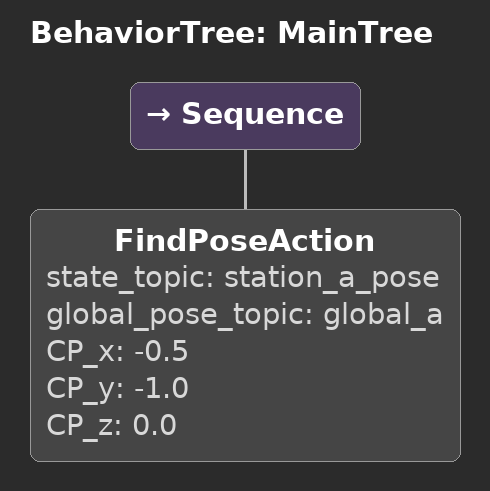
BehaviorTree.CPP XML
<root main_tree_to_execute="MainTree">
    <BehaviorTree ID="MainTree">
        <Sequence>
            <FindPoseAction
                    state_topic="station_a_pose"
                    global_pose_topic="global_a"
                    CP_x="-0.5" CP_y="-1.0" CP_z="0.0"
            >
            </FindPoseAction>
        </Sequence>
    </BehaviorTree>
</root>
